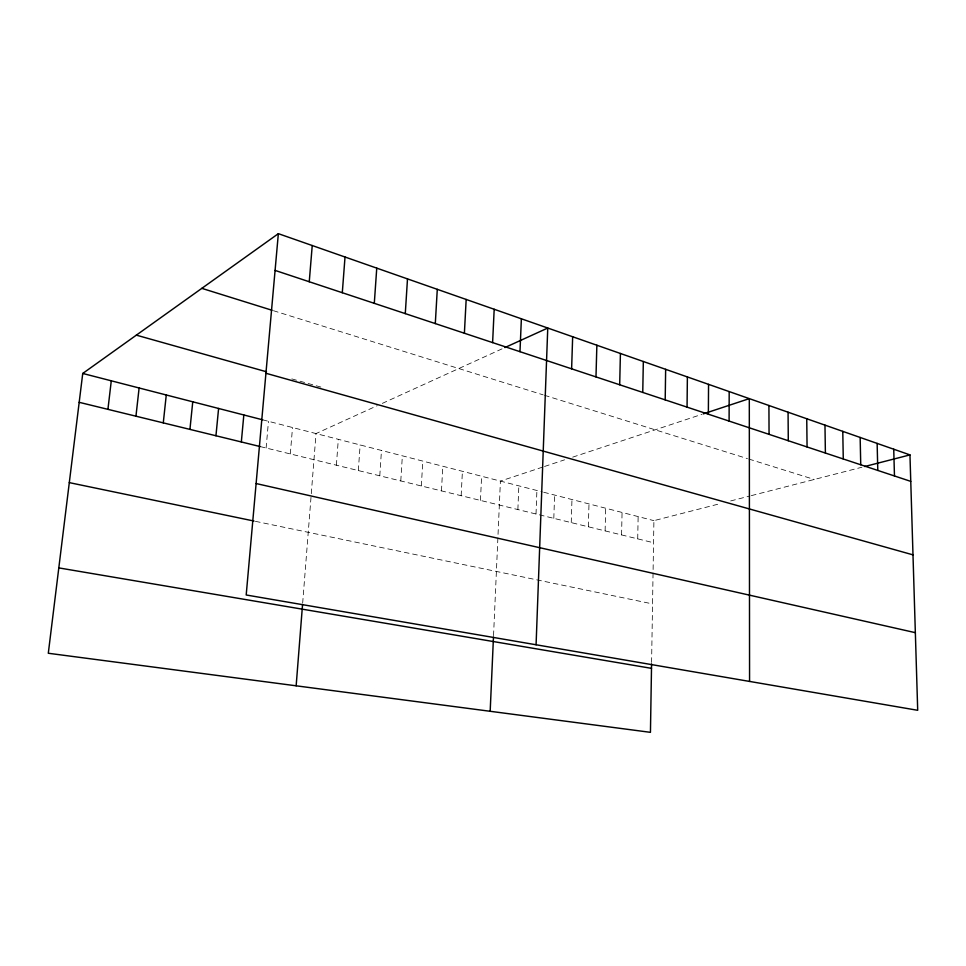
<?xml version="1.0" encoding="UTF-8"?>
<svg xmlns="http://www.w3.org/2000/svg" width="966" height="966" viewBox="0 0 966 966"><rect width="100%" height="100%" fill="white"/><g stroke="black" fill="none" stroke-linecap="round" stroke-linejoin="round"><path stroke-width="0.72" stroke-dasharray="4.83 3.62" d="M651.591 662.459L653.91 520.65L720.89 503.455M637.717 538.871L638.14 516.581M621.573 534.923L622.068 512.439M605.114 530.902L605.682 508.213M588.342 526.796L588.994 503.914M571.244 522.618L571.969 499.531M553.808 518.356L554.605 495.051M536.021 514.009L536.903 490.486M517.873 509.565L518.839 485.838M493.541 635.664L500.412 481.092L541.878 467.351M480.452 500.412L481.611 476.238M461.156 495.703L462.412 471.299M441.462 490.885L442.814 466.24M421.333 485.97L422.806 461.084M400.781 480.935L402.363 455.819M379.783 475.803L381.473 450.434M358.326 470.563L360.137 444.94M336.385 465.201L338.317 439.313M302.66 603.207L316.027 433.565L377.223 405.696M290.319 453.935L292.517 427.515M266.121 448.019L268.463 421.309M382.295 403.39L503.552 348.171M544.534 466.469L564.591 459.828M572.693 457.147L701.896 414.342M730.67 500.943L749.93 495.993M751.331 495.63L861.938 467.23M255.41 521.326L652.545 603.907M260.289 446.594L653.547 542.735M262.667 419.824L542.349 491.899M543.713 492.249L653.91 520.65M291.829 378.901L322.861 387.632M273.45 310.702L543.121 394.853M544.51 395.287L747.467 458.621M748.904 459.067L814.29 479.474"/><path stroke-width="1.45" d="M729.101 421.079L729.185 391.592M708.356 414.197L708.549 384.359M687.055 407.133L687.381 376.945M665.2 399.876L665.646 369.326M651.567 663.932L650.444 732.337L48.3 653.258L82.738 373.456L278.353 233.663L909.96 454.901L917.7 710.3L246.197 594.984L278.353 233.663M642.752 392.425L643.332 361.513M619.689 384.77L620.413 353.484M595.986 376.909L596.867 345.236M571.618 368.819L572.657 336.76M536.082 644.769L547.758 328.042L504.916 347.555M519.986 351.684L521.374 318.792M490.173 711.29L493.469 637.125M492.612 342.592L494.181 309.265M464.392 333.234L466.167 299.46M435.304 323.574L437.284 289.341M405.285 313.612L407.495 278.908M374.301 303.336L376.752 268.137M342.302 292.71L345.019 257.016M296.151 685.8L302.539 604.692M309.253 281.746L312.235 245.533M241.331 441.957L243.83 414.969M215.949 435.751L218.594 408.461M189.94 429.387L192.753 401.808M163.278 422.879L166.273 394.973M135.952 416.189L139.116 387.982M107.926 409.343L111.283 380.809M703.236 413.895L749.302 398.632L749.568 681.428M864.679 466.53L909.96 454.901M58.805 567.899L651.495 668.351M69.298 482.626L254.01 521.036M256.111 483.543L915.345 632.67M79.176 402.315L260.289 446.594M82.738 373.456L262.667 419.824M265.928 373.274L912.991 554.858M136.339 335.142L266.495 371.777M201.822 288.351L272.014 310.255M275.081 270.408L910.757 481.37M893.731 449.226L894.468 475.96M877.14 443.406L877.792 470.43M860.151 437.465L860.742 464.767M842.775 431.367L843.27 458.971M824.976 425.137L825.387 453.042M806.743 418.749L807.069 446.956M788.063 412.216L788.292 440.725M768.924 405.503L769.057 434.338"/></g></svg>
